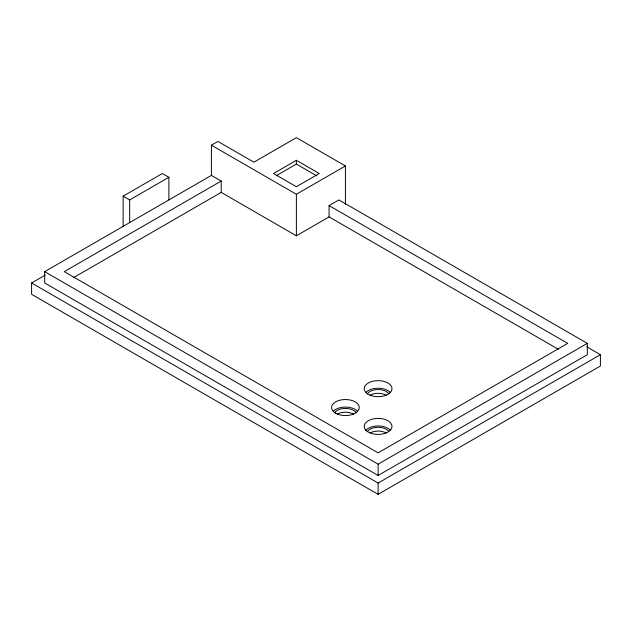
<?xml version="1.0" encoding="UTF-8"?>
<svg xmlns="http://www.w3.org/2000/svg" width="632" height="632" viewBox="0 0 632 632"><rect width="100%" height="100%" fill="white"/><g stroke="black" fill="none" stroke-linecap="round" stroke-linejoin="round"><path stroke-width="0.95" d="M123.129 226.248L123.129 196.157L162.361 173.508L168.894 177.284L168.894 199.933M558.332 349.275L329.075 216.918L329.075 205.59L338.886 199.933L587.326 343.366L587.326 354.694L378.11 475.477L44.675 282.97L44.675 271.649L211.396 175.396L211.396 145.194L217.929 141.426L253.89 162.179L296.384 137.65L345.42 165.955L345.42 204.586M123.129 196.157L129.671 199.933L168.894 177.284M586.757 346.81L600.4 354.694L600.4 366.015L378.11 494.35L31.6 294.299L31.6 282.97L45.156 275.141M73.668 277.559L221.2 192.381L221.2 181.06L64.29 271.649L378.11 452.828L567.71 343.366L329.075 205.59M296.384 160.299L273.506 173.508L296.384 186.716L319.271 173.508L296.384 160.299L296.384 164.067L316.727 175.815M276.895 175.325L296.384 164.067M211.396 145.194L296.384 194.269L345.42 165.955M221.2 192.381L296.384 235.791L329.075 216.918M44.675 271.649L378.11 464.157L587.326 343.366M31.6 282.97L378.11 483.03L600.4 354.694M211.396 175.396L221.2 181.06M378.11 464.157L378.11 475.477M378.11 483.03L378.11 494.35M296.384 194.269L296.384 235.791M129.671 199.933L129.671 222.575M365.533 430.582A13.872 8.011 0 0 1 378.102 425.952A13.872 8.011 0 0 1 390.679 430.566M366.102 392.211A13.872 8.011 0 0 1 390.118 392.211M334.581 412.807A11.534 6.66 0 0 1 345.42 408.422A11.534 6.66 0 0 1 356.266 412.807M333.412 411.084A13.872 8.011 0 0 1 357.435 411.084M367.263 431.688A11.534 6.66 0 0 1 377.596 427.303A11.534 6.66 0 0 1 388.562 431.135M370.684 432.636A11.534 6.66 0 0 1 386.263 433.023M337.259 414.15A11.534 6.66 0 0 1 353.58 414.15M367.271 393.933A11.534 6.66 0 0 1 378.11 389.549A11.534 6.66 0 0 1 388.957 393.933M369.949 395.277A11.534 6.66 0 0 1 386.271 395.277M335.616 413.194A13.872 8.011 0 0 0 358.818 409.607A13.872 8.011 0 0 0 341.833 399.803A13.872 8.011 0 0 0 335.616 413.194M370.162 432.967A13.872 8.011 0 0 0 391.927 427.098A13.872 8.011 0 0 0 372.24 419.15A13.872 8.011 0 0 0 370.162 432.967M371.174 395.6A13.872 8.011 0 0 0 391.982 388.664A13.872 8.011 0 0 0 371.174 381.728A13.872 8.011 0 0 0 371.174 395.6"/></g></svg>
